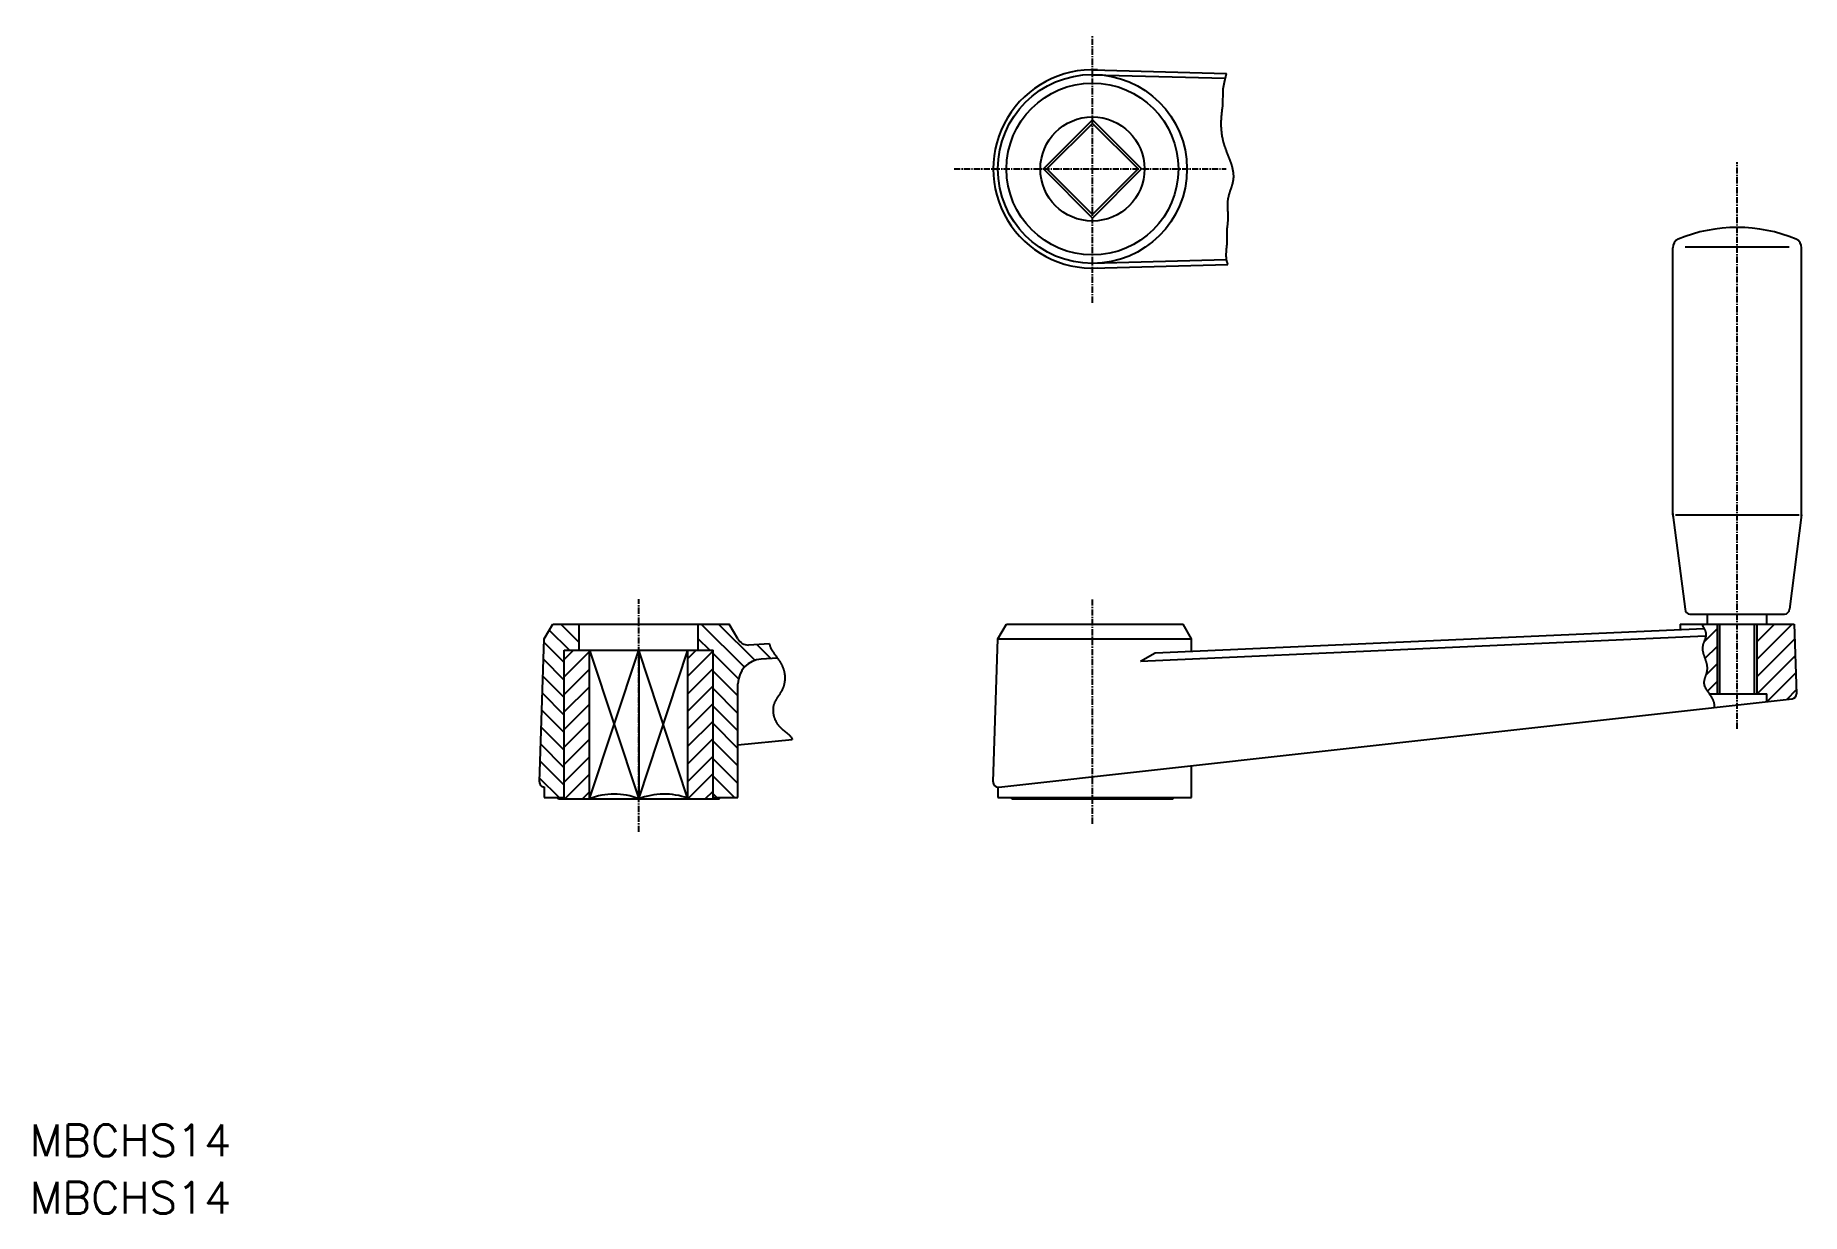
# Model space of a CAD drawing. Extents: x -75 to 282, y -48 to 190.
import ezdxf

# ---------------------------------------------------------------- set-up
doc = ezdxf.new("R2010")
doc.units = 0
doc.linetypes.add('CENTER', pattern=[2, 1.25, -0.25, 0.25, -0.25])
doc.layers.get('0').update_dxf_attribs({"linetype": 'CONTINUOUS'})
doc.layers.add('CENTER', color=1, linetype='CENTER')
doc.styles.get("Standard").update_dxf_attribs({"font": 'txt.shx', "bigfont": 'bigfont.shx'})

# ---------------------------------------------------------------- blocks, each defined once
blk = doc.blocks.new('*X2')
at = {"color": 0}
for p, q in [((261.65, 70.74), (262.02, 71.1)), ((261.91, 67.45), (264.63, 70.18)), ((262.12, 64.13), (264.63, 66.64)), ((262.28, 60.75), (264.63, 63.11)), ((262.62, 57.56), (264.63, 59.57))]:
    blk.add_line(p, q, dxfattribs=at)
blk = doc.blocks.new('*X3')
at = {"color": 0}
for p, q in [((272.63, 64.04), (279.7, 71.1)), ((272.63, 67.57), (276.16, 71.1)), ((272.63, 60.5), (280.22, 68.09)), ((272.65, 56.98), (280.35, 64.68)), ((274.65, 55.44), (280.47, 61.27)), ((278.62, 55.88), (280.6, 57.86))]:
    blk.add_line(p, q, dxfattribs=at)
blk = doc.blocks.new('*X4')
at = {"color": 0}
for p, q in [((32.14, 63.96), (33.98, 65.8)), ((32.14, 60.42), (37.24, 65.52)), ((57.04, 64.11), (58.73, 65.8)), ((57.04, 60.57), (62.14, 65.67)), ((32.14, 56.89), (37.24, 61.99)), ((57.04, 57.04), (62.14, 62.14)), ((32.14, 53.35), (37.24, 58.45)), ((57.04, 53.5), (62.14, 58.6)), ((32.14, 49.82), (37.24, 54.92)), ((57.04, 49.97), (62.14, 55.07)), ((32.14, 46.28), (37.24, 51.38)), ((57.04, 46.43), (62.14, 51.53)), ((32.14, 42.75), (37.24, 47.85)), ((57.04, 42.9), (62.14, 48)), ((32.14, 39.21), (37.24, 44.31)), ((57.04, 39.36), (62.14, 44.46)), ((32.26, 35.8), (37.24, 40.78)), ((57.04, 35.83), (62.14, 40.93)), ((35.8, 35.8), (37.24, 37.24)), ((60.55, 35.8), (62.14, 37.39))]:
    blk.add_line(p, q, dxfattribs=at)
blk = doc.blocks.new('*X5')
at = {"color": 0}
for p, q in [((33.2, 65.8), (29.11, 69.88)), ((35.14, 67.39), (31.43, 71.1)), ((35.14, 70.93), (34.97, 71.1)), ((61.48, 65.8), (59.14, 68.14)), ((68.45, 62.37), (59.72, 71.1)), ((70.6, 63.76), (63.25, 71.1)), ((32.14, 63.32), (28.06, 67.4)), ((67.25, 60.03), (62.14, 65.14)), ((73.78, 64.11), (70.94, 66.94)), ((32.14, 56.25), (27.84, 60.55)), ((32.14, 59.78), (27.95, 63.98)), ((67.14, 56.6), (62.14, 61.6)), ((32.14, 52.71), (27.72, 57.13)), ((67.14, 53.07), (62.14, 58.07)), ((32.14, 49.18), (27.61, 53.7)), ((67.14, 49.53), (62.14, 54.53)), ((32.14, 45.64), (27.5, 50.28)), ((67.14, 46), (62.14, 51)), ((32.14, 42.11), (27.39, 46.86)), ((67.14, 42.46), (62.14, 47.46)), ((32.14, 38.57), (27.28, 43.43)), ((67.14, 38.93), (62.14, 43.93)), ((31.08, 36.1), (27.17, 40.01)), ((66.43, 36.1), (62.14, 40.39)), ((62.9, 36.1), (62.14, 36.86))]:
    blk.add_line(p, q, dxfattribs=at)

msp = doc.modelspace()

# ---------------------------------------------------------------- linework, layer by layer
at = {"color": 7, "linetype": 'CONTINUOUS'}
for p, q in [((138.61, 181.89), (165.38, 181.19)), ((138.63, 182.89), (165.63, 182.18)), ((255.63, 93.1), (255.63, 146.96)), ((258.16, 147.21), (279.11, 147.21)), ((281.63, 93.1), (281.63, 146.96)), ((138.61, 143.89), (165.61, 144.6)), ((138.63, 142.89), (165.93, 143.6)), ((255.63, 93.1), (258.11, 74.1)), ((256.16, 93.1), (281.11, 93.1)), ((281.63, 93.1), (279.16, 74.1)), ((259.11, 73.1), (278.16, 73.1)), ((262.63, 71.1), (262.63, 73.1)), ((274.63, 71.1), (274.63, 73.1)), ((27.14, 39.25), (28.08, 68.1)), ((28.08, 68.1), (29.81, 71.1)), ((29.81, 71.1), (65.41, 71.1)), ((31.31, 71.1), (63.91, 71.1)), ((31.31, 71.1), (35.14, 71.1)), ((35.14, 65.8), (35.14, 71.1)), ((59.14, 65.8), (59.14, 71.1)), ((67.14, 68.1), (65.41, 71.1)), ((118.63, 39.25), (119.58, 68.1)), ((119.58, 68.1), (121.31, 71.1)), ((119.58, 68.1), (158.63, 68.1)), ((121.31, 71.1), (156.9, 71.1)), ((262.2, 68.66), (148.35, 63.52)), ((261.98, 70.14), (151.25, 65.19)), ((158.63, 68.1), (156.9, 71.1)), ((158.63, 65.52), (158.63, 68.1)), ((257.16, 71.1), (257.12, 69.92)), ((257.16, 71.1), (280.11, 71.1)), ((264.63, 56.98), (264.63, 71.1)), ((265.13, 56.98), (265.13, 71.1)), ((272.13, 56.98), (272.13, 71.1)), ((272.63, 56.98), (272.63, 71.1)), ((280.11, 71.1), (280.6, 57.03)), ((32.14, 65.8), (62.14, 65.8)), ((32.14, 35.8), (32.14, 65.8)), ((37.24, 35.8), (37.24, 65.8)), ((37.24, 35.8), (47.14, 65.8)), ((37.24, 65.8), (47.14, 35.8)), ((47.14, 65.8), (47.14, 35.8)), ((47.14, 35.8), (57.04, 65.8)), ((57.04, 35.8), (47.14, 65.8)), ((57.04, 35.8), (57.04, 65.8)), ((62.14, 35.8), (62.14, 65.8)), ((73.52, 67.1), (69.26, 66.84)), ((75.14, 64.19), (71.84, 63.99)), ((151.25, 65.19), (148.35, 63.52)), ((67.14, 36.1), (67.14, 59)), ((119.73, 38.21), (279.71, 56)), ((263.04, 56.98), (274.63, 56.98)), ((274.63, 55.44), (274.63, 56.98)), ((67.14, 46.7), (78.1, 47.82)), ((158.63, 36.1), (158.63, 42.58)), ((28.08, 38.23), (28.08, 36.1)), ((28.08, 36.1), (32.14, 36.1)), ((29.58, 36.1), (29.94, 36.1)), ((30.94, 35.8), (30.64, 36.1)), ((30.94, 35.8), (63.34, 35.8)), ((32.14, 35.8), (62.14, 35.8)), ((62.14, 36.1), (65.64, 36.1)), ((63.34, 35.8), (63.64, 36.1)), ((63.64, 36.1), (67.14, 36.1)), ((119.58, 38.23), (119.58, 36.1)), ((119.58, 36.1), (158.63, 36.1)), ((122.43, 35.8), (122.13, 36.1)), ((122.43, 35.8), (154.83, 35.8)), ((154.83, 35.8), (155.13, 36.1))]:
    msp.add_line(p, q, dxfattribs=at)
for points in [[(138.63, 152.99), (148.53, 162.89), (138.63, 172.79), (128.73, 162.89)], [(138.63, 153.7), (147.82, 162.89), (138.63, 172.08), (129.44, 162.89)]]:
    msp.add_lwpolyline(points, close=True, dxfattribs=at)
for points in [[(165.63, 182.18, 0), (165.6, 182.07, 0), (165.57, 181.96, 0), (165.55, 181.85, 0), (165.52, 181.74, 0), (165.49, 181.62, 0), (165.46, 181.51, 0), (165.43, 181.4, 0), (165.41, 181.29, 0), (165.38, 181.18, 0), (165.35, 181.06, 0), (165.33, 180.95, 0), (165.3, 180.84, 0), (165.28, 180.73, 0), (165.25, 180.61, 0), (165.22, 180.5, 0), (165.2, 180.39, 0), (165.18, 180.27, 0), (165.15, 180.16, 0), (165.13, 180.05, 0), (165.1, 179.93, 0), (165.08, 179.82, 0), (165.06, 179.71, 0), (165.03, 179.59, 0), (165.01, 179.48, 0), (164.99, 179.37, 0), (164.97, 179.25, 0), (164.95, 179.14, 0), (164.93, 179.02, 0), (164.91, 178.91, 0), (164.89, 178.79, 0), (164.87, 175.68, 0), (164.85, 175.56, 0), (164.83, 175.45, 0), (164.81, 175.34, 0), (164.8, 175.22, 0), (164.78, 175.11, 0), (164.76, 174.99, 0), (164.75, 174.88, 0), (164.73, 174.76, 0), (164.72, 174.65, 0), (164.7, 174.53, 0), (164.69, 174.41, 0), (164.67, 174.3, 0), (164.66, 174.18, 0), (164.65, 174.07, 0), (164.64, 173.95, 0), (164.63, 173.84, 0), (164.62, 173.72, 0), (164.61, 173.6, 0), (164.6, 173.49, 0), (164.59, 173.37, 0), (164.58, 173.26, 0), (164.57, 173.14, 0), (164.57, 173.03, 0), (164.56, 172.91, 0), (164.56, 172.79, 0), (164.55, 172.68, 0), (164.55, 172.56, 0), (164.55, 172.45, 0), (164.54, 172.33, 0), (164.54, 172.22, 0), (164.54, 172.1, 0), (164.54, 171.98, 0), (164.54, 171.87, 0), (164.54, 171.75, 0), (164.55, 171.64, 0), (164.55, 171.52, 0), (164.55, 171.41, 0), (164.56, 171.29, 0), (164.56, 171.17, 0), (164.57, 171.06, 0), (164.58, 170.94, 0), (164.59, 170.83, 0), (164.59, 170.71, 0), (164.6, 170.59, 0), (164.62, 170.48, 0), (164.63, 170.37, 0), (164.64, 170.25, 0), (164.65, 170.13, 0), (164.67, 170.02, 0), (164.68, 169.9, 0), (164.7, 169.79, 0), (164.72, 169.67, 0), (164.73, 169.56, 0), (164.75, 169.44, 0), (164.77, 169.33, 0), (164.8, 169.21, 0), (164.82, 169.1, 0), (164.84, 168.99, 0), (164.87, 168.87, 0), (164.89, 168.76, 0), (164.92, 168.64, 0), (164.94, 168.53, 0), (164.97, 168.41, 0), (165, 168.3, 0), (165.03, 168.19, 0), (165.06, 168.07, 0), (165.1, 167.96, 0), (165.13, 167.85, 0), (165.17, 167.73, 0), (165.2, 167.62, 0), (165.24, 167.51, 0), (165.28, 167.39, 0), (165.32, 167.28, 0), (165.36, 167.17, 0), (165.4, 167.06, 0), (165.44, 166.94, 0), (165.48, 166.83, 0), (165.52, 166.72, 0), (165.56, 166.61, 0), (165.6, 166.5, 0), (165.65, 166.38, 0), (165.69, 166.27, 0), (165.73, 166.16, 0), (165.78, 166.05, 0), (165.82, 165.94, 0), (165.87, 165.82, 0), (165.91, 165.71, 0), (165.95, 165.6, 0), (166, 165.49, 0), (166.04, 165.38, 0), (166.09, 165.27, 0), (166.13, 165.16, 0), (166.17, 165.04, 0), (166.21, 164.93, 0), (166.26, 164.82, 0), (166.3, 164.71, 0), (166.34, 164.6, 0), (166.38, 164.49, 0), (166.42, 164.38, 0), (166.46, 164.27, 0), (166.5, 164.16, 0), (166.54, 164.05, 0), (166.57, 163.94, 0), (166.61, 163.83, 0), (166.64, 163.72, 0), (166.68, 163.61, 0), (166.71, 163.5, 0), (166.74, 163.38, 0), (166.77, 163.27, 0), (166.8, 163.16, 0), (166.83, 163.05, 0), (166.85, 162.94, 0), (166.88, 162.83, 0), (166.9, 162.72, 0), (166.92, 162.61, 0), (166.94, 162.5, 0), (166.96, 162.39, 0), (166.98, 162.28, 0), (166.99, 162.17, 0), (167.01, 162.06, 0), (167.02, 161.95, 0), (167.03, 161.84, 0), (167.03, 161.73, 0), (167.04, 161.62, 0), (167.04, 161.51, 0), (167.04, 161.4, 0), (167.04, 161.29, 0), (167.04, 161.18, 0), (167.03, 161.07, 0), (167.02, 160.96, 0), (167.01, 160.85, 0), (167, 160.74, 0), (166.98, 160.62, 0), (166.96, 160.51, 0), (166.94, 160.4, 0), (166.92, 160.29, 0), (166.9, 160.18, 0), (166.87, 160.07, 0), (166.84, 159.96, 0), (166.81, 159.85, 0), (166.78, 159.74, 0), (166.75, 159.63, 0), (166.72, 159.52, 0), (166.68, 159.41, 0), (166.65, 159.29, 0), (166.61, 159.18, 0), (166.58, 159.07, 0), (166.54, 158.96, 0), (166.5, 158.85, 0), (166.47, 158.74, 0), (166.43, 158.63, 0), (166.39, 158.52, 0), (166.36, 158.4, 0), (166.32, 158.29, 0), (166.28, 158.18, 0), (166.25, 158.07, 0), (166.21, 157.96, 0), (166.18, 157.85, 0), (166.15, 157.74, 0), (166.12, 157.63, 0), (166.09, 157.51, 0), (166.06, 157.4, 0), (166.03, 157.29, 0), (166, 157.18, 0), (165.98, 157.07, 0), (165.96, 156.96, 0), (165.94, 156.84, 0), (165.92, 156.73, 0), (165.9, 156.62, 0), (165.89, 156.51, 0), (165.88, 156.4, 0), (165.87, 156.28, 0), (165.86, 156.17, 0), (165.85, 156.06, 0), (165.85, 155.95, 0), (165.85, 155.84, 0), (165.85, 155.72, 0), (165.84, 155.61, 0), (165.85, 155.5, 0), (165.85, 155.38, 0), (165.85, 155.27, 0), (165.85, 155.16, 0), (165.86, 155.04, 0), (165.86, 154.93, 0), (165.87, 154.82, 0), (165.87, 154.7, 0), (165.88, 154.59, 0), (165.88, 154.47, 0), (165.89, 154.36, 0), (165.9, 154.24, 0), (165.9, 154.12, 0), (165.91, 154.01, 0), (165.91, 153.89, 0), (165.92, 153.77, 0), (165.92, 153.65, 0), (165.92, 153.54, 0), (165.93, 153.42, 0), (165.93, 153.3, 0), (165.93, 153.18, 0), (165.93, 153.06, 0), (165.93, 152.94, 0), (165.92, 152.81, 0), (165.92, 152.69, 0), (165.91, 152.57, 0), (165.91, 152.45, 0), (165.9, 152.32, 0), (165.89, 152.2, 0), (165.88, 152.08, 0), (165.87, 151.95, 0), (165.85, 151.83, 0), (165.84, 151.7, 0), (165.83, 151.58, 0), (165.81, 151.46, 0), (165.8, 151.33, 0), (165.79, 151.21, 0), (165.77, 151.08, 0), (165.76, 150.96, 0), (165.74, 150.83, 0), (165.72, 150.71, 0), (165.71, 147.58, 0), (165.69, 147.46, 0), (165.68, 147.33, 0), (165.67, 147.21, 0), (165.65, 147.09, 0), (165.64, 146.97, 0), (165.62, 146.84, 0), (165.61, 146.72, 0), (165.6, 146.6, 0), (165.59, 146.48, 0), (165.58, 146.36, 0), (165.57, 146.24, 0), (165.56, 146.12, 0), (165.56, 146, 0), (165.55, 145.89, 0), (165.55, 145.77, 0), (165.54, 145.66, 0), (165.54, 145.54, 0), (165.54, 145.43, 0), (165.55, 145.32, 0), (165.55, 145.21, 0), (165.56, 145.09, 0), (165.56, 144.99, 0), (165.57, 144.88, 0), (165.59, 144.77, 0), (165.6, 144.67, 0), (165.62, 144.56, 0), (165.64, 144.46, 0), (165.66, 144.36, 0), (165.68, 144.26, 0), (165.71, 144.16, 0), (165.74, 144.06, 0), (165.77, 143.97, 0), (165.8, 143.87, 0), (165.84, 143.78, 0), (165.88, 143.69, 0), (165.93, 143.6, 0)], [(261.45, 71.1, 0), (261.46, 71.08, 0), (261.49, 71.03, 0), (261.51, 70.99, 0), (261.54, 70.94, 0), (261.56, 70.9, 0), (261.59, 70.85, 0), (261.61, 70.81, 0), (261.64, 70.77, 0), (261.66, 70.72, 0), (261.68, 70.68, 0), (261.71, 70.64, 0), (261.73, 70.6, 0), (261.76, 70.55, 0), (261.78, 70.51, 0), (261.8, 70.47, 0), (261.82, 70.43, 0), (261.84, 70.39, 0), (261.87, 70.35, 0), (261.89, 70.31, 0), (261.91, 70.28, 0), (261.93, 70.24, 0), (261.95, 70.2, 0), (261.97, 70.16, 0), (261.99, 70.12, 0), (262.01, 70.09, 0), (262.02, 70.05, 0), (262.04, 70.01, 0), (262.06, 69.98, 0), (262.08, 69.94, 0), (262.09, 69.9, 0), (262.11, 69.87, 0), (262.13, 69.83, 0), (262.14, 69.79, 0), (262.16, 69.76, 0), (262.17, 69.72, 0), (262.18, 69.69, 0), (262.2, 69.65, 0), (262.21, 69.62, 0), (262.22, 69.58, 0), (262.23, 69.55, 0), (262.24, 69.51, 0), (262.25, 69.47, 0), (262.26, 69.44, 0), (262.27, 69.4, 0), (262.28, 69.37, 0), (262.29, 69.33, 0), (262.3, 69.3, 0), (262.3, 69.26, 0), (262.31, 69.23, 0), (262.31, 69.19, 0), (262.32, 69.15, 0), (262.32, 69.12, 0), (262.32, 69.08, 0), (262.33, 69.04, 0), (262.33, 69.01, 0), (262.33, 68.97, 0), (262.33, 68.93, 0), (262.33, 68.9, 0), (262.33, 68.86, 0), (262.33, 68.82, 0), (262.32, 68.78, 0), (262.32, 68.74, 0), (262.32, 68.7, 0), (262.31, 68.66, 0), (262.31, 68.62, 0), (262.3, 68.58, 0), (262.29, 68.54, 0), (262.28, 68.5, 0), (262.27, 68.46, 0), (262.26, 68.42, 0), (262.25, 68.38, 0), (262.24, 68.34, 0), (262.23, 68.29, 0), (262.22, 68.25, 0), (262.2, 68.21, 0), (262.19, 68.16, 0), (262.17, 68.12, 0), (262.15, 68.07, 0), (262.14, 68.03, 0), (262.12, 67.98, 0), (262.1, 67.93, 0), (262.08, 67.88, 0), (262.06, 67.84, 0), (262.04, 67.79, 0), (262.02, 67.74, 0), (262, 67.69, 0), (261.98, 67.64, 0), (261.96, 67.59, 0), (261.94, 67.54, 0), (261.92, 67.49, 0), (261.9, 67.43, 0), (261.88, 67.38, 0), (261.86, 67.33, 0), (261.84, 67.27, 0), (261.82, 67.22, 0), (261.8, 67.16, 0), (261.78, 67.11, 0), (261.77, 67.05, 0), (261.75, 67, 0), (261.73, 66.94, 0), (261.72, 66.88, 0), (261.7, 66.82, 0), (261.69, 66.76, 0), (261.68, 66.7, 0), (261.67, 66.64, 0), (261.66, 66.58, 0), (261.65, 66.52, 0), (261.64, 66.46, 0), (261.63, 66.4, 0), (261.63, 66.34, 0), (261.62, 66.27, 0), (261.62, 66.21, 0), (261.62, 66.14, 0), (261.62, 66.08, 0), (261.62, 66.01, 0), (261.63, 65.95, 0), (261.63, 65.88, 0), (261.64, 65.81, 0), (261.65, 65.75, 0), (261.66, 65.68, 0), (261.68, 65.61, 0), (261.69, 65.54, 0), (261.7, 65.47, 0), (261.72, 65.4, 0), (261.74, 65.33, 0), (261.76, 65.26, 0), (261.78, 65.19, 0), (261.8, 65.11, 0), (261.82, 65.04, 0), (261.84, 64.97, 0), (261.87, 64.89, 0), (261.89, 64.82, 0), (261.91, 64.75, 0), (261.94, 64.67, 0), (261.96, 64.6, 0), (261.99, 64.52, 0), (262.01, 64.45, 0), (262.04, 64.37, 0), (262.07, 64.3, 0), (262.09, 64.22, 0), (262.12, 64.15, 0), (262.15, 64.07, 0), (262.17, 64, 0), (262.2, 63.92, 0), (262.22, 63.84, 0), (262.25, 63.77, 0), (262.27, 63.69, 0), (262.3, 63.61, 0), (262.32, 63.54, 0), (262.35, 63.46, 0), (262.37, 63.38, 0), (262.39, 63.3, 0), (262.41, 63.23, 0), (262.43, 63.15, 0), (262.45, 63.07, 0), (262.46, 63, 0), (262.48, 62.92, 0), (262.5, 62.84, 0), (262.51, 62.77, 0), (262.52, 62.69, 0), (262.53, 62.61, 0), (262.54, 62.54, 0), (262.55, 62.46, 0), (262.56, 62.38, 0), (262.56, 62.31, 0), (262.56, 62.23, 0), (262.56, 62.16, 0), (262.56, 62.08, 0), (262.56, 62.01, 0), (262.55, 61.93, 0), (262.54, 61.86, 0), (262.53, 61.78, 0), (262.52, 61.71, 0), (262.51, 61.63, 0), (262.5, 61.56, 0), (262.48, 61.49, 0), (262.47, 61.41, 0), (262.45, 61.34, 0), (262.43, 61.27, 0), (262.41, 61.2, 0), (262.39, 61.12, 0), (262.37, 61.05, 0), (262.35, 60.98, 0), (262.33, 60.91, 0), (262.3, 60.84, 0), (262.28, 60.77, 0), (262.26, 60.7, 0), (262.24, 60.63, 0), (262.21, 60.56, 0), (262.19, 60.49, 0), (262.17, 60.43, 0), (262.15, 60.36, 0), (262.12, 60.29, 0), (262.1, 60.23, 0), (262.08, 60.16, 0), (262.06, 60.09, 0), (262.04, 60.03, 0), (262.02, 59.96, 0), (262.01, 59.9, 0), (261.99, 59.84, 0), (261.98, 59.77, 0), (261.96, 59.71, 0), (261.95, 59.65, 0), (261.94, 59.58, 0), (261.93, 59.52, 0), (261.93, 59.46, 0), (261.92, 59.4, 0), (261.92, 59.34, 0), (261.92, 59.28, 0), (261.92, 59.23, 0), (261.92, 59.17, 0), (261.92, 59.11, 0), (261.93, 59.05, 0), (261.94, 59, 0), (261.95, 58.94, 0), (261.96, 58.89, 0), (261.97, 58.83, 0), (261.98, 58.78, 0), (262, 58.72, 0), (262.02, 58.67, 0), (262.03, 58.61, 0), (262.05, 58.56, 0), (262.07, 58.51, 0), (262.1, 58.46, 0), (262.12, 58.4, 0), (262.14, 58.35, 0), (262.17, 58.3, 0), (262.19, 58.25, 0), (262.22, 58.2, 0), (262.25, 58.14, 0), (262.28, 58.09, 0), (262.31, 58.04, 0), (262.34, 57.99, 0), (262.37, 57.94, 0), (262.4, 57.89, 0), (262.44, 57.84, 0), (262.47, 57.79, 0), (262.5, 57.74, 0), (262.54, 57.69, 0), (262.57, 57.64, 0), (262.61, 57.59, 0), (262.64, 57.54, 0), (262.68, 57.49, 0), (262.71, 57.44, 0), (262.75, 57.39, 0), (262.79, 57.34, 0), (262.82, 57.29, 0), (262.86, 57.24, 0), (262.89, 57.19, 0), (262.93, 57.14, 0), (262.97, 57.09, 0), (263, 57.03, 0), (263.04, 56.98, 0), (263.07, 56.93, 0), (263.11, 56.88, 0), (263.14, 56.83, 0), (263.18, 56.77, 0), (263.21, 56.72, 0), (263.25, 56.67, 0), (263.28, 56.62, 0), (263.31, 56.56, 0), (263.35, 56.51, 0), (263.38, 56.46, 0), (263.41, 56.4, 0), (263.44, 56.35, 0), (263.47, 56.3, 0), (263.5, 56.24, 0), (263.53, 56.19, 0), (263.56, 56.13, 0), (263.59, 56.08, 0), (263.61, 56.03, 0), (263.64, 55.97, 0), (263.66, 55.92, 0), (263.69, 55.86, 0), (263.71, 55.81, 0), (263.74, 55.75, 0), (263.76, 55.7, 0), (263.78, 55.64, 0), (263.8, 55.59, 0), (263.82, 55.54, 0), (263.84, 55.48, 0), (263.86, 55.43, 0), (263.87, 55.37, 0), (263.89, 55.32, 0), (263.9, 55.26, 0), (263.92, 55.21, 0), (263.93, 55.15, 0), (263.94, 55.1, 0), (263.95, 55.05, 0), (263.96, 54.99, 0), (263.97, 54.94, 0), (263.97, 54.88, 0), (264.02, 54.41, 0)], [(73.52, 67.1, 0), (73.52, 67.03, 0), (73.53, 66.96, 0), (73.54, 66.9, 0), (73.56, 66.83, 0), (73.57, 66.77, 0), (73.59, 66.7, 0), (73.61, 66.63, 0), (73.63, 66.57, 0), (73.66, 66.5, 0), (73.69, 66.43, 0), (73.71, 66.36, 0), (73.74, 66.3, 0), (73.78, 66.23, 0), (73.81, 66.16, 0), (73.85, 66.09, 0), (73.88, 66.02, 0), (73.92, 65.95, 0), (73.96, 65.89, 0), (74, 65.82, 0), (74.05, 65.75, 0), (74.09, 65.68, 0), (74.13, 65.61, 0), (74.18, 65.53, 0), (74.23, 65.46, 0), (74.28, 65.39, 0), (74.33, 65.32, 0), (74.38, 65.25, 0), (74.43, 65.18, 0), (74.48, 65.1, 0), (74.53, 65.03, 0), (74.58, 64.96, 0), (74.64, 64.89, 0), (74.69, 64.81, 0), (74.74, 64.74, 0), (74.8, 64.66, 0), (74.85, 64.59, 0), (74.91, 64.51, 0), (74.96, 64.44, 0), (75.02, 64.36, 0), (75.07, 64.29, 0), (75.12, 64.21, 0), (75.18, 64.13, 0), (75.23, 64.06, 0), (75.29, 63.98, 0), (75.34, 63.9, 0), (75.39, 63.82, 0), (75.45, 63.75, 0), (75.5, 63.67, 0), (75.55, 63.59, 0), (75.6, 63.51, 0), (75.65, 63.43, 0), (75.7, 63.35, 0), (75.75, 63.27, 0), (75.79, 63.19, 0), (75.84, 63.11, 0), (75.88, 63.03, 0), (75.93, 62.94, 0), (75.97, 62.86, 0), (76.01, 62.78, 0), (76.05, 62.7, 0), (76.09, 62.61, 0), (76.13, 62.53, 0), (76.16, 62.44, 0), (76.2, 62.36, 0), (76.23, 62.28, 0), (76.26, 62.19, 0), (76.29, 62.11, 0), (76.32, 62.02, 0), (76.35, 61.93, 0), (76.37, 61.85, 0), (76.4, 61.76, 0), (76.42, 61.68, 0), (76.44, 61.59, 0), (76.46, 61.5, 0), (76.48, 61.41, 0), (76.5, 61.33, 0), (76.52, 61.24, 0), (76.53, 61.15, 0), (76.54, 61.07, 0), (76.56, 60.98, 0), (76.57, 60.89, 0), (76.58, 60.8, 0), (76.58, 60.72, 0), (76.59, 60.63, 0), (76.6, 60.54, 0), (76.6, 60.45, 0), (76.6, 60.37, 0), (76.61, 60.28, 0), (76.61, 60.19, 0), (76.6, 60.11, 0), (76.6, 60.02, 0), (76.6, 59.93, 0), (76.59, 59.85, 0), (76.59, 59.76, 0), (76.58, 59.67, 0), (76.57, 59.59, 0), (76.56, 59.5, 0), (76.55, 59.42, 0), (76.53, 59.33, 0), (76.52, 59.25, 0), (76.5, 59.16, 0), (76.49, 59.08, 0), (76.47, 58.99, 0), (76.45, 58.91, 0), (76.43, 58.83, 0), (76.41, 58.75, 0), (76.38, 58.66, 0), (76.36, 58.58, 0), (76.33, 58.5, 0), (76.31, 58.42, 0), (76.28, 58.34, 0), (76.25, 58.26, 0), (76.22, 58.18, 0), (76.19, 58.1, 0), (76.15, 58.02, 0), (76.12, 57.94, 0), (76.08, 57.87, 0), (76.05, 57.79, 0), (76.01, 57.71, 0), (75.97, 57.64, 0), (75.93, 57.56, 0), (75.88, 57.49, 0), (75.84, 57.41, 0), (75.8, 57.34, 0), (75.75, 57.27, 0), (75.71, 57.19, 0), (75.66, 57.12, 0), (75.62, 57.05, 0), (75.57, 56.98, 0), (75.52, 56.91, 0), (75.48, 56.83, 0), (75.43, 56.76, 0), (75.38, 56.69, 0), (75.33, 56.62, 0), (75.28, 56.55, 0), (75.24, 56.48, 0), (75.19, 56.41, 0), (75.14, 56.34, 0), (75.1, 56.27, 0), (75.05, 56.19, 0), (75, 56.12, 0), (74.96, 56.05, 0), (74.91, 55.98, 0), (74.87, 55.91, 0), (74.83, 55.84, 0), (74.78, 55.76, 0), (74.74, 55.69, 0), (74.7, 55.62, 0), (74.66, 55.54, 0), (74.63, 55.47, 0), (74.59, 55.39, 0), (74.55, 55.32, 0), (74.52, 55.24, 0), (74.49, 55.16, 0), (74.46, 55.09, 0), (74.43, 55.01, 0), (74.4, 54.93, 0), (74.38, 54.85, 0), (74.35, 54.77, 0), (74.33, 54.69, 0), (74.31, 54.61, 0), (74.3, 54.53, 0), (74.28, 54.44, 0), (74.27, 54.36, 0), (74.26, 54.28, 0), (74.25, 54.19, 0), (74.24, 54.11, 0), (74.23, 54.02, 0), (74.22, 53.94, 0), (74.22, 53.85, 0), (74.22, 53.76, 0), (74.22, 53.68, 0), (74.22, 53.59, 0), (74.23, 53.5, 0), (74.23, 53.42, 0), (74.24, 53.33, 0), (74.25, 53.24, 0), (74.26, 53.15, 0), (74.27, 53.07, 0), (74.28, 52.98, 0), (74.3, 52.89, 0), (74.32, 52.8, 0), (74.33, 52.72, 0), (74.35, 52.63, 0), (74.38, 52.54, 0), (74.4, 52.46, 0), (74.42, 52.37, 0), (74.45, 52.29, 0), (74.48, 52.2, 0), (74.51, 52.11, 0), (74.54, 52.03, 0), (74.57, 51.95, 0), (74.6, 51.86, 0), (74.64, 51.78, 0), (74.68, 51.69, 0), (74.72, 51.61, 0), (74.76, 51.53, 0), (74.8, 51.45, 0), (74.84, 51.37, 0), (74.88, 51.29, 0), (74.93, 51.21, 0), (74.98, 51.13, 0), (75.02, 51.06, 0), (75.07, 50.98, 0), (75.13, 50.9, 0), (75.18, 50.83, 0), (75.23, 50.76, 0), (75.29, 50.68, 0), (75.34, 50.61, 0), (75.4, 50.54, 0), (75.46, 50.47, 0), (75.52, 50.4, 0), (75.58, 50.34, 0), (75.65, 50.27, 0), (75.71, 50.21, 0), (75.78, 50.14, 0), (75.84, 50.08, 0), (75.91, 50.02, 0), (75.98, 49.96, 0), (76.05, 49.9, 0), (76.12, 49.84, 0), (76.19, 49.78, 0), (76.26, 49.73, 0), (76.33, 49.67, 0), (76.4, 49.61, 0), (76.47, 49.56, 0), (76.54, 49.5, 0), (76.61, 49.45, 0), (76.69, 49.39, 0), (76.76, 49.34, 0), (76.83, 49.29, 0), (76.9, 49.23, 0), (76.96, 49.18, 0), (77.03, 49.12, 0), (77.1, 49.07, 0), (77.17, 49.01, 0), (77.23, 48.96, 0), (77.3, 48.9, 0), (77.36, 48.85, 0), (77.42, 48.79, 0), (77.48, 48.73, 0), (77.54, 48.67, 0), (77.6, 48.62, 0), (77.65, 48.56, 0), (77.7, 48.49, 0), (77.75, 48.43, 0), (77.8, 48.37, 0), (77.85, 48.31, 0), (77.89, 48.24, 0), (77.93, 48.17, 0), (77.97, 48.11, 0), (78.01, 48.04, 0), (78.04, 47.97, 0), (78.07, 47.89, 0), (78.1, 47.82, 0)]]:
    msp.add_polyline3d(points, dxfattribs=at)
for radius in [19.06, 17.33, 10.5]:
    msp.add_circle((138.63, 162.89), radius, dxfattribs=at)
for centre, radius, start, end in [((138.63, 162.89), 20, 87, 273), ((268.63, 119.89), 31.21, 67.5846, 112.4154), ((257.63, 146.96), 2, 116.7929, 180), ((279.63, 146.96), 2, 0, 63.2071), ((260.63, 93.42), 5, 180, 187.4153), ((276.63, 93.42), 5, 352.5847, 0), ((259.11, 74.1), 1, 180, 270), ((278.16, 74.1), 1, 270, 0), ((69.34, 69.4), 2.56, 210.5781, 268.0719), ((72.14, 59), 5, 93.3851, 180), ((279.6, 56.99), 1, 276.3438, 2.0171), ((28.1, 39.19), 0.957, 176.5619, 269.1845), ((119.63, 39.21), 1, 177.7392, 275.7992), ((42.19, 24.05), 12.75, 67.1609, 112.8391), ((52.25, 23.24), 13.56, 69.3391, 112.1491)]:
    msp.add_arc(centre, radius, start, end, dxfattribs=at)
at = {"layer": 'CENTER', "color": 1, "linetype": 'CENTER'}
for p, q in [((138.63, 135.92), (138.63, 189.85)), ((268.63, 49.96), (268.63, 164.26)), ((110.72, 162.89), (165.6, 162.89)), ((47.14, 29.16), (47.14, 76.1)), ((138.63, 30.8), (138.63, 76.1))]:
    msp.add_line(p, q, dxfattribs=at)

# ---------------------------------------------------------------- block references
at = {"color": 7, "linetype": 'CONTINUOUS'}
for name in ['*X5', '*X2', '*X3', '*X4']:
    msp.add_blockref(name, (0, 0), dxfattribs=at)

# ---------------------------------------------------------------- texts
for p in [(-75.62, -36.27), (-75.62, -47.85)]:
    msp.add_text('MBCHS14', height=6.4, dxfattribs=at).set_placement(p)

doc.saveas('drawing.dxf')
